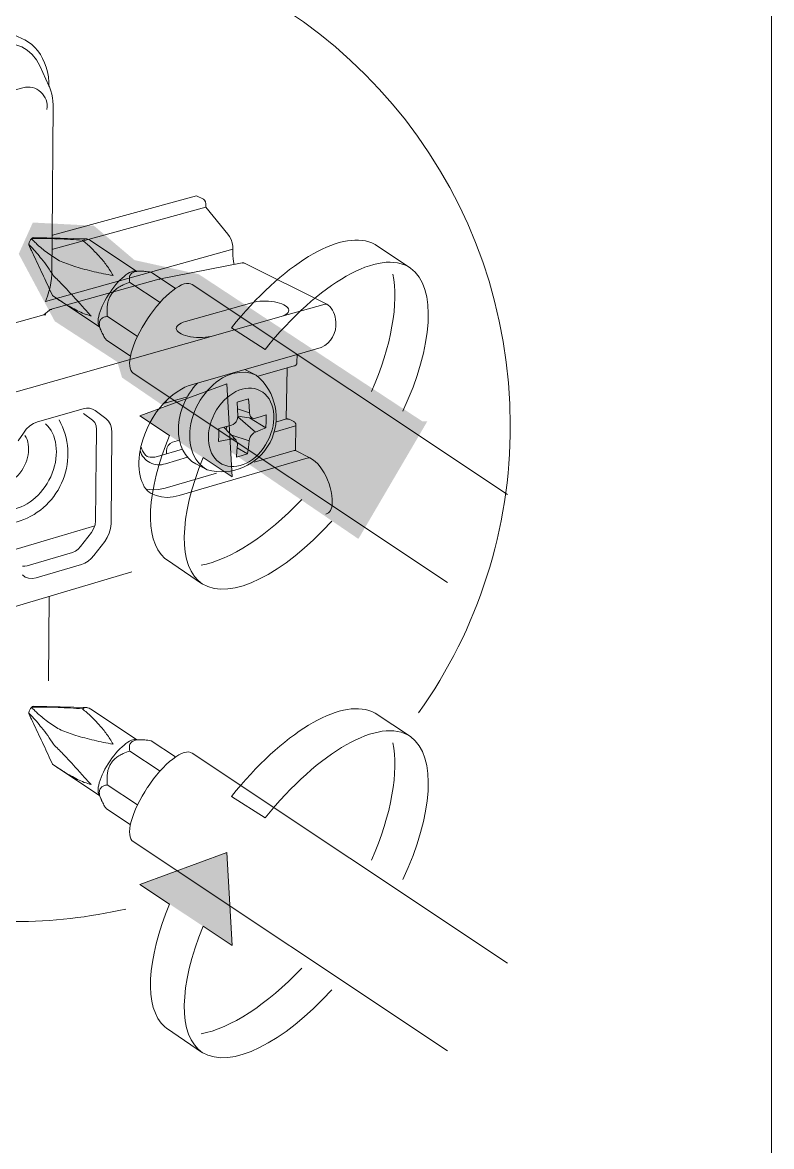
# Model space of a CAD drawing. Header units: metres. Extents: x -8.4 to 7.9, y -3.9 to 2.
# Drawn here: x 7.7802 to 7.9167, y -2.1128 to -1.908 of the extents above; entities that cross this region are included whole.
import ezdxf

# ---------------------------------------------------------------- set-up
doc = ezdxf.new("R2010")
doc.units = ezdxf.units.M
doc.header["$MEASUREMENT"] = 0
for name, color, linetype, lineweight in [('PDF22_Geometry_Num_Penna__1', 255, 'Continuous', 18), ('PDF22_Geometry_Num_Penna__7', 7, 'Continuous', 18), ('PDF22_Solid Fills_Num_Penna__7', 7, 'Continuous', 18)]:
    doc.layers.add(name, color=color, linetype=linetype, lineweight=lineweight)

msp = doc.modelspace()

# ---------------------------------------------------------------- hatches: boundary and pattern name
at = {"layer": 'PDF22_Geometry_Num_Penna__1', "linetype": 'Continuous', "lineweight": 18}
msp.add_hatch(color=255, dxfattribs=at).paths.add_polyline_path([(7.853115634356548, -1.980710456654862), (7.812307108677847, -1.953883043269848), (7.800607532817257, -1.951315570155839), (7.793188071649046, -1.94503985571127), (7.782055901389637, -1.94446798234945), (7.779488428275628, -1.950174801939289), (7.786053057908201, -1.9624462511617), (7.797469675594972, -1.969865712329911), (7.798324507130611, -1.97271912212483), (7.841417547749505, -2.002112519370307), (7.853973444399279, -1.980710456654862)])
at = {"layer": 'PDF22_Geometry_Num_Penna__7', "linetype": 'Continuous', "lineweight": 18}
for points in [[(7.817455309160102, -1.973871506519042), (7.801559016908056, -1.979666192097745), (7.813094774844454, -1.987300105795679), (7.81840247463365, -1.990817722623631)], [(7.806142939323904, -2.005652177199412), (7.80643930077964, -2.005875565231373), (7.813024779961862, -2.01036864318089)], [(7.817455309160102, -2.059256220423507), (7.801559016908056, -2.06505090600221), (7.806981389153417, -2.068637028584505), (7.81840247463365, -2.076202436528096)], [(7.806142939323904, -2.091036891103878), (7.80643930077964, -2.091261768389385), (7.813024779961862, -2.095751867831809)]]:
    msp.add_hatch(color=7, dxfattribs=at).paths.add_polyline_path(points)
at = {"layer": 'PDF22_Solid Fills_Num_Penna__7', "linetype": 'Continuous', "lineweight": 18}
for points in [[(7.843874965026434, -1.948188435559089), (7.844491515994648, -1.94846990447936), (7.850922112808042, -1.952748529918193)], [(7.843874965026434, -2.033573447314263), (7.844491515994648, -2.033854916234534), (7.850922112808042, -2.038133541673368)]]:
    msp.add_hatch(color=7, dxfattribs=at).paths.add_polyline_path(points)

# ---------------------------------------------------------------- linework, layer by layer
at = {"layer": 'PDF22_Geometry_Num_Penna__1', "color": 255, "linetype": 'Continuous', "lineweight": 18, "flags": 128}
for points in [[(7.843874965026434, -1.948188435559089), (7.844491515994648, -1.94846990447936), (7.850922112808042, -1.952748529918193)], [(7.824417867442599, -1.967575538226243), (7.818295546113313, -1.963633484088898)], [(7.813094774878542, -1.987300105747013), (7.818402474517943, -1.990817722623631), (7.817455309262427, -1.973871506519042), (7.801559016908056, -1.97966619206812), (7.806981389070532, -1.983252314607872)], [(7.806142939323904, -2.005652177199412), (7.80643930077964, -2.005875565231373), (7.813024779961862, -2.01036864318089)], [(7.843874965026434, -2.033573447314263), (7.844491515994648, -2.033854916234534), (7.850922112808042, -2.038133541673368)], [(7.824417867442599, -2.05295906072787), (7.818295546113313, -2.049018495844072)], [(7.813094774878542, -2.072689287412117), (7.818402474517943, -2.076202436528096), (7.817455309262427, -2.059256220423507), (7.801559016908056, -2.065050905972585), (7.806981389070532, -2.068637028512338)], [(7.806142939323904, -2.091036891103878), (7.80643930077964, -2.091261768389385), (7.813024779961862, -2.095751867831809)]]:
    msp.add_lwpolyline(points, dxfattribs=at)
at = {"layer": 'PDF22_Geometry_Num_Penna__1', "color": 255, "linetype": 'Continuous', "lineweight": 18}
for points in [[(7.818295546113313, -1.963633484088898), (7.827502111537213, -1.952163253274455), (7.837970074714922, -1.945704360643678), (7.843874965026433, -1.948188435559089)], [(7.818295546113313, -1.963633484088898), (7.827502111537213, -1.952163253274455), (7.837970074714922, -1.945704360643678), (7.843874965026433, -1.948188435559089)], [(7.850922112808042, -1.952748529918193), (7.845285288134884, -1.948997100234789), (7.834139714593561, -1.955512584500329), (7.824417867442603, -1.967575538226242)], [(7.850922112808042, -1.952748529918193), (7.845285288134884, -1.948997100234789), (7.834139714593561, -1.955512584500329), (7.824417867442603, -1.967575538226242)], [(7.806981389070532, -1.983252314607872), (7.802862113761164, -1.993315200820959), (7.802196417425923, -2.0022149800143), (7.806142939323906, -2.005652177199412)], [(7.806981389070532, -1.983252314607872), (7.802862113761164, -1.993315200820959), (7.802196417425923, -2.0022149800143), (7.806142939323906, -2.005652177199412)], [(7.813024779961862, -2.01036864318089), (7.808376819643517, -2.007272485057905), (7.808711901691459, -1.998065919634004), (7.813094774878539, -1.987300105747013)], [(7.813024779961862, -2.01036864318089), (7.808376819643517, -2.007272485057905), (7.808711901691459, -1.998065919634004), (7.813094774878539, -1.987300105747013)], [(7.818295546113313, -2.049018495844072), (7.827502111537213, -2.037549754283175), (7.837970074714922, -2.031089372398853), (7.843874965026433, -2.033573447314263)], [(7.818295546113313, -2.049018495844072), (7.827502111537213, -2.037549754283175), (7.837970074714922, -2.031089372398853), (7.843874965026433, -2.033573447314263)], [(7.850922112808042, -2.038133541673368), (7.845285288134884, -2.034382111989963), (7.834139714593561, -2.040900574762596), (7.824417867442603, -2.05295906072787)], [(7.850922112808042, -2.038133541673368), (7.845285288134884, -2.034382111989963), (7.834139714593561, -2.040900574762596), (7.824417867442603, -2.05295906072787)], [(7.806981389070532, -2.068637028512338), (7.802862113761164, -2.078698425471878), (7.802196417425923, -2.087599693918765), (7.806142939323906, -2.091036891103877)], [(7.806981389070532, -2.068637028512338), (7.802862113761164, -2.078698425471878), (7.802196417425923, -2.087599693918765), (7.806142939323906, -2.091036891103877)], [(7.813024779961862, -2.095751867831809), (7.808376819643517, -2.092657198962371), (7.808711901691459, -2.083452122792016), (7.813094774878539, -2.072689287412117)], [(7.813024779961862, -2.095751867831809), (7.808376819643517, -2.092657198962371), (7.808711901691459, -2.083452122792016), (7.813094774878539, -2.072689287412117)]]:
    msp.add_open_spline(points, degree=3, dxfattribs=at)
at = {"layer": 'PDF22_Geometry_Num_Penna__7', "color": 7, "linetype": 'Continuous', "lineweight": 18, "flags": 128}
msp.add_lwpolyline([(7.916749800215709, -2.896438314433134), (7.139999828015108, -2.896438314433134), (7.139999828015108, -1.803068570505316), (7.916749800215709, -1.803068570505316)], close=True, dxfattribs=at)
for points in [[(7.852403026534591, -2.033797282122288, 0.1564719646939167), (7.869119897593037, -1.981400874598977, 0.7804121421289808), (7.69892880666012, -1.938770565124916)], [(7.748486786125384, -1.933479078281206), (7.748532952985323, -1.932765725832476), (7.748658050283221, -1.932033013087643), (7.748847185483617, -1.931343488695655), (7.749133122164525, -1.930656942810761), (7.749447354662819, -1.93004337034964), (7.749819668049422, -1.929456604452355), (7.750238148295961, -1.928916005415009), (7.75069981689535, -1.928440933533704), (7.751221055636591, -1.92799862523042), (7.751761654673937, -1.927641204379282), (7.752372248627966, -1.927323993373897), (7.752994756610364, -1.927109540863214), (7.780258521284478, -1.919889639670223, -0.5387967663631328), (7.78464139447157, -1.92384584171626)], [(7.791105499489748, -1.94767374953345, 0.005974927443921767), (7.788923743044259, -1.947530781192994, 0.002974427239728057), (7.786677948696274, -1.947429511951838, 0.002607075340326007), (7.784770214903323, -1.947371431063528, 0.01037680321606789), (7.78282673902526, -1.94736249554225)], [(7.795520689478786, -1.952275245141145, 0.009689516994421183), (7.794874353439641, -1.95142785987324, 0.0193120744834903), (7.794177382779922, -1.950620684451088, 0.02203015729771173), (7.792695575501244, -1.949098667326657, 0.01446189812145488), (7.791105052713683, -1.94767345168274, -0.2525620443306136), (7.792355876767313, -1.947569948561265), (7.792661173744325, -1.947773976297123), (7.800965251519105, -1.953302085461393)], [(7.781791558885149, -1.949549911151216, 0.005722163386446833), (7.782312797626392, -1.950648980268466, -0.001976798741994312), (7.78317656468331, -1.952470337355724, -0.004469707699137131), (7.784019482190577, -1.954252973850777, -0.0003860147915932915), (7.784843039401742, -1.956023696317455, 0.001346717690846829), (7.785634279810949, -1.957784440785376, -0.00345588261337979), (7.786687182068261, -1.958473965177363, 0.007579270325122751), (7.787719234775923, -1.959129236737783)], [(7.78236119836665, -1.947972940570923, 0.0009413201753528206), (7.782931582474926, -1.948522475129549, 0.005178998267656378), (7.783944274886482, -1.949389220693559, 0.00459420245647246), (7.784997177143796, -1.950185971340888, 0.01067680160573523), (7.786075396711396, -1.950920173339266, 0.01052002224259325), (7.787213186420851, -1.951579912660326)], [(7.790947489688475, -1.959589862859687, 0.001359641780502806), (7.790089679645742, -1.958636740589985, 0.003006742416364563), (7.788832749652573, -1.957242799270546, 0.004999345622416693), (7.787541566827834, -1.9558935355575, 0.006436496619412238), (7.785817011221094, -1.954151108908201, 0.008649711533718995), (7.78476947027655, -1.952572053372944, 0.01186165140861259), (7.783655508623835, -1.951108117136824, 0.01353139993618864), (7.782702386354134, -1.949962881159635)], [(7.830224764870759, -1.969959684228689), (7.830259017702326, -1.968515108288672), (7.834641890889409, -1.967261156802596, 0.3218823473472077), (7.837283528830029, -1.962551541387431), (7.837259700773285, -1.962110722337695), (7.837192684363697, -1.961647564484761), (7.837067587065799, -1.961217170209849), (7.836911215443425, -1.960801668470401), (7.836719101735938, -1.960415951801881), (7.836483799675606, -1.960067466472021), (7.836209777023067, -1.959759190987914), (7.835907458553145, -1.959500060870839), (7.835645349928977, -1.959355603276838), (7.820669118415579, -1.951888337069787), (7.8206601828943, -1.951876423041416), (7.82064826886593, -1.951876423041416), (7.820637844091103, -1.951876423041416), (7.820637844091103, -1.951865998266591), (7.820625930062733, -1.951865998266591), (7.820614016034361, -1.951865998266591), (7.820602102005991, -1.95185408423822), (7.820590187977619, -1.95185408423822), (7.820578273949248, -1.95185408423822), (7.820570827681515, -1.951845148716941), (7.820555935146053, -1.951845148716941), (7.820535085596403, -1.95183323468857), (7.820523171568031, -1.95183323468857), (7.820512746793205, -1.95183323468857), (7.820500832764835, -1.95183323468857), (7.820488918736465, -1.95183323468857), (7.820488918736465, -1.951821320660199), (7.820477004708091, -1.951821320660199), (7.820456155158444, -1.951821320660199), (7.820445730383617, -1.951821320660199), (7.820433816355247, -1.951821320660199), (7.820421902326875, -1.951821320660199), (7.820409988298503, -1.951821320660199), (7.820409988298503, -1.951806428124735), (7.820398074270131, -1.951806428124735), (7.820387649495307, -1.951806428124735), (7.820363821438565, -1.951806428124735), (7.820342971888915, -1.951806428124735), (7.820331057860543, -1.951806428124735), (7.820320633085719, -1.951806428124735), (7.820308719057347, -1.951806428124735), (7.820296805028975, -1.951821320660199), (7.820272976972235, -1.951821320660199), (7.820253616676131, -1.951821320660199), (7.820241702647759, -1.951821320660199), (7.820229788619387, -1.951821320660199)], [(7.78853936670393, -1.952071515255997, 0.003985383076920604), (7.789884162656336, -1.952516802066373, 0.009908491504143368), (7.791553615881864, -1.952999320215407, 0.01054484208995358), (7.793248386417676, -1.953419289715496, 0.009813287922414246), (7.794959538742488, -1.953797560116282, 0.0003186822418093327), (7.796680817991439, -1.954121919538691, 0.01439545756798538), (7.796125326418628, -1.953171775776083)], [(7.801706750859862, -1.953319211877141, 0.03853894151951783), (7.801020204974969, -1.953359421722943, 0.03738543103282801), (7.800567471896858, -1.953453244696354)], [(7.798557277459921, -1.955826370222573, 0.0313343886478309), (7.797769462333844, -1.956240382708426, 0.041215906708532), (7.797059088392227, -1.956760132196156)], [(7.788967229247814, -1.959866417243254, 0.01661394335628135), (7.790206288198427, -1.960533602832045, 0.0198631650687159), (7.79144832565613, -1.961080158883579)], [(7.795593662902557, -1.960736439165068, 0.01107145109419778), (7.795636851255407, -1.961546593094314), (7.801133686095203, -1.965204199804295)], [(7.794179616660235, -1.962917599909139, 0.02915131527922244), (7.794225783520191, -1.963340547916318, 0.02981615220707415), (7.794359816339361, -1.963811152036984, 0.02839795366375673), (7.794700855401486, -1.964601945670128, 0.01564406983411482), (7.795147631465411, -1.965424013627745)], [(7.818513721757861, -1.97199325994631), (7.81965448997441, -1.971766893407256), (7.820771430134216, -1.971743065350514), (7.821821353884435, -1.971926243536722), (7.822804261225063, -1.972298556923324, -0.8102978275029104), (7.813860251201397, -1.989521625262191), (7.811791678025434, -1.988438937933952)], [(7.826521438076903, -1.980777324139095), (7.828295436901411, -1.980259063905032, -0.2029695906262044), (7.828801783107164, -1.980317144793255), (7.828667750287988, -1.980270977933316), (7.828496337204796, -1.98029450813935), (7.82839506796364, -1.980260255307782), (7.828272502396771, -1.98027142470938), (7.828428874019145, -1.970978482579787)], [(7.772137472770553, -1.996175907958256, 0.3509979152313222), (7.779729091648728, -1.998840331478137, 0.4649656711895847), (7.786867083896662, -1.980419754362606)], [(7.8102791921237, -1.987240386679802), (7.8062358687452, -1.988415407727918, -0.4290802551174208), (7.801617097796366, -1.986030368173344)], [(7.699158240907676, -2.024510445932236, 0.2752441382244358), (7.778681401778829, -2.071840412890664, 0.05647355657008673), (7.799002266419582, -2.069548451682741)], [(7.782361198366654, -2.033357803400745, -7.424547973436864e-05), (7.782931582474926, -2.033907337959368, 0.005178998267414786), (7.783944274886486, -2.034774083523378, 0.006617404562783269), (7.784997177143796, -2.035572323424253, 0.00926129891378814), (7.786075396711396, -2.036306525422632, 0.009778061779059833), (7.787213186420851, -2.036967753997239)], [(7.791105499489748, -2.03305831451256, 0.004948607548199362), (7.788923743044259, -2.032918324679198, 0.003967215853185413), (7.786677948696272, -2.032817055438043, 0.003790367608418485), (7.784770214903323, -2.032755996042638, 0.01151582559943424), (7.782826739025258, -2.032750039028453)], [(7.795520689478784, -2.037663235403414, 0.0102911417424062), (7.794874353439645, -2.036812871628412, 0.01657427485687347), (7.794177382779925, -2.03600569620626, 0.02203015729831809), (7.792695575501248, -2.034483679081829, 0.01290390431380432), (7.791105052713683, -2.033058463437915, -0.2507885496356362), (7.792355876767313, -2.032953768913603), (7.792661173744325, -2.033159285903007), (7.800965251519105, -2.038685905813732)], [(7.781791558885153, -2.03493492290639, 0.005708113737127007), (7.782312797626395, -2.036036970530733, -0.001503497021709142), (7.78317656468331, -2.037855349110899, -0.003501112085674354), (7.784019482190575, -2.039637985605945, 0.0003376050215210378), (7.784843039401744, -2.041408708072631, 0.001583899175102725), (7.785634279810949, -2.043169303615196, -0.004189523172480561), (7.786687182068262, -2.043861806514276, 0.006063295029868314), (7.787719234775923, -2.044514099567603)], [(7.790947489688475, -2.044974725689507, 0.001942969081684438), (7.790089679645742, -2.044024581926899, 0.003406898579920888), (7.788832749652573, -2.042632129861006, 0.006633387002886119), (7.787541566827834, -2.04127839838732, 0.005795496429955203), (7.785817011221094, -2.039535971738021, 0.007345824967836486), (7.78476947027655, -2.037956916202764, 0.0114937986065614), (7.783655508623837, -2.036492979966644, 0.01353139993913793), (7.782702386354134, -2.035347743989455)], [(7.788539366703929, -2.037456229160461, 0.003986726804685953), (7.789884162656338, -2.03790449447793, 0.008052193746746254), (7.791553615881864, -2.038385523373417, 0.01302948358933548), (7.793248386417676, -2.038804003619961, 0.01168021003245876), (7.794959538742501, -2.039180784767203, 0.001579400182764873), (7.796680817991438, -2.039508420547413, 0.01546485069012209), (7.796125326418628, -2.038561255291897)], [(7.80170675085986, -2.038703776856288, 0.03853894149374935), (7.801020204974964, -2.038743986702016, 0.04236867951041194), (7.800567471896858, -2.038840788182558)], [(7.798557277459918, -2.041211084127026, 0.03133438865000403), (7.797769462333869, -2.041625096612933, 0.04121590671988219), (7.797059088392227, -2.042144846100621)], [(7.788967229247814, -2.045254258580169, 0.01525631061882425), (7.790206288198424, -2.04591846566187, 0.02137065979382254), (7.79144832565613, -2.0464650217134)], [(7.795593662902562, -2.046121153069533, 0.01097809456404367), (7.795636851255407, -2.046932796252326), (7.801133686095203, -2.050591892215853)], [(7.794179616660251, -2.048305292320697, 0.02960170650778762), (7.79422578352018, -2.048725261820785, 0.03114007719713986), (7.794359816339358, -2.049194376687904, 0.02888319950881776), (7.794700855401488, -2.049986659574594, 0.01506254994240324), (7.795147631465411, -2.050810216785757)]]:
    msp.add_lwpolyline(points, format="xyb", dxfattribs=at)
for points in [[(7.780293518742817, -1.911036176262175), (7.779039567256741, -1.910427071561694)], [(7.783306874368621, -1.915884292257155), (7.782699258921688, -1.914788201646998), (7.781942718120111, -1.913839547137936), (7.781049165992266, -1.913057689026071), (7.780032005820067, -1.912460498353961), (7.778937404463456, -1.912065846164162), (7.77776238341534, -1.911870753949583), (7.776532259986007, -1.9118841572315), (7.775278308499931, -1.912109034517008)], [(7.780293667668173, -1.911036027336821), (7.780587050616814, -1.911183463437915), (7.781242322177236, -1.911576626374167), (7.781861851652539, -1.912053187509018), (7.782436703521454, -1.912595275799911), (7.782957942262699, -1.913193955725567), (7.783431524890458, -1.913859652060812), (7.783851494390544, -1.914583429284367), (7.784199979720403, -1.915348905607221), (7.784493362669047, -1.916163527297107), (7.784721218461645, -1.91703325136821), (7.78488950411239, -1.91793722827088), (7.784978859325174, -1.918872479498025), (7.785002687381918, -1.91957540717193), (7.783306427592559, -1.915883547630382)], [(7.785081171043815, -1.919747862732605), (7.785002240605855, -1.919575109321221)], [(7.785081319969168, -1.919747564881896), (7.785230245323809, -1.920093071704662), (7.785362788889439, -1.920453471062893), (7.785542988568555, -1.921075979045292), (7.785668085866454, -1.921722315084434), (7.785735102276042, -1.9223790758984), (7.785758930332784, -1.923043282980099), (7.785578730653669, -1.946807301820149)], [(7.785579028504377, -1.946806259342666), (7.785601367307575, -1.946806259342666), (7.785622216857223, -1.946795834567842), (7.811928391500994, -1.939578911881943)], [(7.811928391500994, -1.939578465105879), (7.81318234298707, -1.940197994581185)], [(7.813182045136361, -1.940197994581185), (7.813386072872219, -1.940381172767394), (7.813542444494593, -1.940696894519232), (7.813588611354532, -1.941033465820721)], [(7.813589653832014, -1.941032572268593), (7.813577739803642, -1.941669972786456), (7.817609149153772, -1.946559192179317)], [(7.785555945074409, -1.949346032340712), (7.785746569528349, -1.94932220428397), (7.785962511292579, -1.949279015931124), (7.813577739803642, -1.94167041956252)], [(7.782207358475309, -1.947200166905692), (7.791939630401091, -1.947447382994395)], [(7.785578581728314, -1.946806557193376), (7.785523479347098, -1.953922210638118)], [(7.786867083896667, -1.947429214101129), (7.786436689621755, -1.947496230510718), (7.786021187882306, -1.947460488425604), (7.785633981960239, -1.947324966352881)], [(7.818548719216202, -1.949346032340713), (7.818514466384634, -1.948750330922149), (7.818389369086735, -1.948150161742946), (7.818197255379249, -1.947560417338568), (7.817926211233803, -1.947024286061861), (7.817609000228418, -1.946559638955381)], [(7.781672120750728, -1.94930969455418), (7.781326613927962, -1.948523368681676)], [(7.784368563221856, -1.958854469458471), (7.818548421365493, -1.949345585564648)], [(7.818795935304906, -1.952103385281889), (7.818647009950264, -1.951582146540646), (7.81855765473748, -1.951040058249753), (7.818524891159458, -1.950521798015602), (7.818548719216202, -1.949345287713939)], [(7.843874965026434, -1.948188435559089), (7.844491515994648, -1.94846990447936), (7.850922112808042, -1.952748529918193)], [(7.820229341843324, -1.951821469585554), (7.805049380444776, -1.954794019664186), (7.805037466416404, -1.954802955185465)], [(7.820363672513209, -1.951866445042655), (7.820296656103621, -1.951833681464634), (7.820229639694033, -1.951821767436263)], [(7.793995842772618, -1.9629564694267), (7.793958611433959, -1.96266606498515), (7.793955632926866, -1.962339918458486), (7.793989885758433, -1.961972072832523), (7.7940658376893, -1.961568485121446), (7.794176042451734, -1.961147026367813), (7.794319010792187, -1.960689825529065), (7.794490274950026, -1.960210285887122), (7.794706216714254, -1.959718832216806), (7.794941518774587, -1.959221421532306), (7.795206605905849, -1.958710607565887), (7.79548807482612, -1.958196815092376), (7.795802307324412, -1.957680044111772), (7.796131432358169, -1.957185611934364), (7.796476939180937, -1.956697136771142), (7.79683584928562, -1.956231000411116), (7.797199227150943, -1.955773799572369), (7.797571540537548, -1.955352340818735), (7.797946832431241, -1.954963645643122), (7.798325102832028, -1.954601757031345), (7.798691459204446, -1.954281567518867), (7.79904590154849, -1.954006055612781), (7.799391408371259, -1.953767775045355), (7.799714576390829, -1.953569704323683), (7.800031787396214, -1.953428225236774), (7.800322191837764, -1.953334402263351), (7.800587278969025, -1.953295681671144), (7.800706419252736, -1.953282278389226)], [(7.800706717103448, -1.953281384837098), (7.801872802630286, -1.953312659161573)], [(7.803632802471433, -1.953510580957891), (7.808069288786185, -1.956462281486874)], [(7.785523330421742, -1.953922061712764), (7.785477163561803, -1.954666688485968), (7.785363980292277, -1.95544556809074), (7.785206119416357, -1.956214022920687), (7.785002091680499, -1.957004816553831), (7.7847325367886, -1.957874540624934), (7.784369158923275, -1.95885446945847)], [(7.805037615341759, -1.954803104110819), (7.785249903470622, -1.960314831486079), (7.785170973032662, -1.960347595064101), (7.785103956623074, -1.960405675952411)], [(7.799743914685695, -1.955375871024768), (7.805249685046769, -1.959037945495388)], [(7.805206496693923, -1.954826038615434), (7.805130544763055, -1.95479476429096), (7.80505012507155, -1.95479476429096)], [(7.811099472977063, -1.955765459752509), (7.868581681361362, -1.994031829627491)], [(7.794191232837908, -1.963477112466525), (7.785887155063128, -1.9579504925558)], [(7.821992618042272, -1.959084261280682), (7.809871583428049, -1.962505076676783)], [(7.835343478235122, -1.959332221996159), (7.827121309405396, -1.96165843603565)], [(7.835645945630396, -1.959355603276837), (7.835499998782848, -1.959307947163353), (7.835343627160475, -1.959331775220095)], [(7.747977759263223, -1.971393984319235), (7.784074286721085, -1.961310248556499)], [(7.785103807697719, -1.960405527027056), (7.784074733497151, -1.961309503929726), (7.784156642442203, -1.961282697365891)], [(7.784426644110167, -1.961297887752064), (7.784289632783897, -1.961274059695322), (7.784155599964721, -1.9612829952166)], [(7.785511714244081, -1.960327192290515), (7.785386616946181, -1.960303364233773), (7.785249605619913, -1.960315278262144)], [(7.827120564778622, -1.96165843603565), (7.814989105389574, -1.965103079488494)], [(7.794560567717416, -1.964296648693113), (7.794078049568379, -1.963243746435802)], [(7.824417867442599, -1.967575538226243), (7.818295546113313, -1.963633484088898)], [(7.8149883607628, -1.965102334861721), (7.709214127629093, -1.995094412032854)], [(7.795418675610857, -1.965852918649111), (7.799852183418518, -1.968804619178094)], [(7.810991799945659, -1.974024155007549), (7.830259762329098, -1.968515406139381)], [(7.829726758484839, -1.970602892835383), (7.829741651020302, -1.970602892835383), (7.829750586541581, -1.970590978807012), (7.829761011316406, -1.970590978807012), (7.829772925344778, -1.970590978807012), (7.829784839373148, -1.970579064778641), (7.829796753401518, -1.970579064778641), (7.829808667429893, -1.970579064778641), (7.829819092204716, -1.970571618510908), (7.82984292026146, -1.970571618510908), (7.82984292026146, -1.970559704482537), (7.82986376981111, -1.970559704482537), (7.82986376981111, -1.970547790454166), (7.829875683839481, -1.970547790454166), (7.829886108614304, -1.970535876425795), (7.829898022642676, -1.970535876425795), (7.829909936671048, -1.97052545165097), (7.829918872192326, -1.970512048369052), (7.82993376472779, -1.970512048369052), (7.82993376472779, -1.970501623594227), (7.829953125023894, -1.970501623594227), (7.829965039052264, -1.970492688072949), (7.829965039052264, -1.970482263298124), (7.829976953080636, -1.970482263298124), (7.829988867109008, -1.970468860016206), (7.83000078113738, -1.970456945987835), (7.830011205912203, -1.97044652121301), (7.830023119940575, -1.970434607184639), (7.830035033968946, -1.970422693156267), (7.830043969490224, -1.970410779127896), (7.830055883518596, -1.970400354353071), (7.830067797546968, -1.970389929578246), (7.830067797546968, -1.970379504803422), (7.830078222321791, -1.970379504803422), (7.830078222321791, -1.97036759077505), (7.830090136350162, -1.97036759077505), (7.830090136350162, -1.970352698239586), (7.830102050378534, -1.970343762718308), (7.830110985899812, -1.970331848689937), (7.830110985899812, -1.970321423915112), (7.830125878435276, -1.97030950988674), (7.830133324703008, -1.970297595858369), (7.83014523873138, -1.970278235562266), (7.83014523873138, -1.970264832280348), (7.83015715275975, -1.970251428998431), (7.830169066788122, -1.970233557955873), (7.830169066788122, -1.970218665420409), (7.830180980816494, -1.970209729899131), (7.830180980816494, -1.970196326617213), (7.830191405591319, -1.970175477067563), (7.830191405591319, -1.970163563039192), (7.830191405591319, -1.970148670503728), (7.830203319619689, -1.97013973498245), (7.830203319619689, -1.970129310207625), (7.830203319619689, -1.970108460657975), (7.830215233648061, -1.970108460657975), (7.830215233648061, -1.970096546629604), (7.830215233648061, -1.970084632601232), (7.830215233648061, -1.970071229319315), (7.830215233648061, -1.97006080454449), (7.83022416916934, -1.970050379769665), (7.83022416916934, -1.970038465741294), (7.83022416916934, -1.970028040966469), (7.83022416916934, -1.970017616191644), (7.83022416916934, -1.970004212909726), (7.83022416916934, -1.969983363360077), (7.83022416916934, -1.969968470824613)], [(7.857670665253596, -2.010027306268053), (7.800368656548414, -1.971883055183876)], [(7.820727199303888, -1.971236719144735), (7.822804708001128, -1.972298556923324)], [(7.823156022912726, -1.972487543198363), (7.829726609559484, -1.97060214820861)], [(7.813094774878542, -1.987300105747013), (7.818402474517943, -1.990817722623631), (7.817455309262427, -1.973871506519042), (7.801559016908056, -1.97966619206812), (7.806981389070532, -1.983252314607872)], [(7.80588708556463, -1.977461352192661), (7.806055371215376, -1.977266259978081), (7.806823826045323, -1.976512697683598), (7.807592280875268, -1.975855936869632), (7.80837116048004, -1.975290020521997), (7.809139615309989, -1.974814948640692), (7.80978148358849, -1.974488802114029), (7.810403991570889, -1.974217757968582), (7.810992246721722, -1.974024155007549)], [(7.810256257619087, -1.976196231304986), (7.806145917830997, -1.97736827384601), (7.806271015128895, -1.977289343408051), (7.806349945566855, -1.977144885814049), (7.806381219891329, -1.976940858078191)], [(7.782890925853109, -1.980768537543171), (7.791215853177536, -1.978394667390195)], [(7.791215555326827, -1.978394369539486), (7.791823170773761, -1.978284164777052), (7.792411425924592, -1.978307992833794), (7.792963938990311, -1.978455428934889), (7.79344943564644, -1.978735408601614), (7.795380997496133, -1.980172538273898)], [(7.801774214045513, -1.985297655428511), (7.80180846687708, -1.985114477242302), (7.802103339079269, -1.984067531999177), (7.8024637384375, -1.983005694220587), (7.802903068233692, -1.981978109273565), (7.803412392946563, -1.980940099551718), (7.803999158843848, -1.979931874900799), (7.804633580854618, -1.978983220391736), (7.805323105246607, -1.978092646770983), (7.805887532340695, -1.977461203267306)], [(7.80587546938697, -1.977461352192661), (7.806146513532416, -1.977369018472783)], [(7.819336981118316, -1.977199839269911), (7.819395062006625, -1.978485065080463), (7.819427825584646, -1.979774758651653)], [(7.821370110059873, -1.976612179820499), (7.820363374662501, -1.976905562769141), (7.819337278969026, -1.97720043497133)], [(7.819395062006625, -1.9784301116246), (7.821585753973394, -1.979153888848155)], [(7.8213693654331, -1.976612328745853), (7.821494462730999, -1.977888619035125), (7.821585307197329, -1.979154484549573), (7.821640409578547, -1.979502969879433), (7.821765506876443, -1.979797842081622), (7.821933792527189, -1.979989955789109), (7.822125906234676, -1.980115053087007), (7.822388014858844, -1.980182069496596), (7.822681397807487, -1.980137391890203)], [(7.791294187914079, -1.979244435463776), (7.792932366815129, -1.980452220089914)], [(7.792931771113708, -1.980452220089914), (7.793338337331879, -1.980893039139651), (7.793585553420583, -1.981481294290483), (7.793664483858543, -1.982167840175378)], [(7.795380848570779, -1.980172240423189), (7.79585740970563, -1.980635398276122), (7.796207384289036, -1.981243013723057), (7.796421836799719, -1.981954876918241), (7.796488853209307, -1.982744181297838)], [(7.819427676659292, -1.979773269398106), (7.819394913081271, -1.980161964573719), (7.819281729811745, -1.980510449903579), (7.819113444160998, -1.980800854345129), (7.81889750239677, -1.981051048940925), (7.818616033476499, -1.981262522944515), (7.818286908442743, -1.981414426806249), (7.817146140226193, -1.981704831247799), (7.815971119178077, -1.981987789421617)], [(7.822309531196947, -1.980172240423189), (7.819426336331101, -1.979750781669556)], [(7.819427080957873, -1.979843562165497), (7.822646847125211, -1.982632934057921)], [(7.821585307197329, -1.98007052440597), (7.824554878768869, -1.981853160901021)], [(7.824601641330227, -1.979494778984928), (7.823661922342443, -1.979820925511592), (7.822681993508906, -1.980138136516977)], [(7.824555176619579, -1.98185375660244), (7.824601343479517, -1.980678735554323), (7.824601343479517, -1.979494778984928)], [(7.829659891000605, -1.980745454113202), (7.828802080957874, -1.980316549091836)], [(7.780337153871728, -1.982813431587746), (7.780868817387796, -1.982111993167387), (7.781488346863102, -1.981513313241731), (7.782177871255089, -1.981062069417169), (7.782891223703818, -1.980768686468526)], [(7.793653165531588, -1.983229380103258), (7.793665079559962, -1.982167542324668)], [(7.815971565954141, -1.981987342645553), (7.815959651925769, -1.983177256229134), (7.815937313122574, -1.984349298770158)], [(7.819112997384935, -1.984122336529685), (7.816876138558229, -1.981775272940544)], [(7.817452032904625, -1.981626794361967), (7.81735076366347, -1.981908263282238), (7.817271833225511, -1.982191221456056)], [(7.824554729843515, -1.981854203378503), (7.823617989362822, -1.982248855568302), (7.822646996050564, -1.982633082983276), (7.822353613101922, -1.982779029830824), (7.822082568956476, -1.983005396369878), (7.821878541220618, -1.983264526486953), (7.821710255569871, -1.983548973914317), (7.821573244243603, -1.983885545215806), (7.82149580305919, -1.984259347855954)], [(7.830035778595717, -1.981365728215281), (7.829953869650667, -1.98149082551318), (7.82976175594318, -1.981583159233057), (7.826078831922909, -1.982656911040018)], [(7.829942700249069, -1.985998051371387), (7.830035033968946, -1.981364983588508), (7.830035033968946, -1.981353069560137), (7.830035033968946, -1.981333709264034), (7.830035033968946, -1.981321795235662), (7.830023119940575, -1.981312859714384), (7.830023119940575, -1.98129796717892), (7.830023119940575, -1.98127711762927), (7.830023119940575, -1.981263714347352), (7.830023119940575, -1.981242864797703), (7.830023119940575, -1.981230950769331), (7.830011205912203, -1.981230950769331), (7.830011205912203, -1.98121903674096), (7.830011205912203, -1.981199676444857), (7.830011205912203, -1.981187762416486), (7.83000078113738, -1.981174359134568), (7.83000078113738, -1.981163934359743), (7.83000078113738, -1.981152020331372), (7.83000078113738, -1.981141595556547), (7.829988867109008, -1.981141595556547), (7.829988867109008, -1.981129681528176), (7.829988867109008, -1.981117767499804), (7.829976953080636, -1.981108831978526), (7.829976953080636, -1.981098407203701), (7.829976953080636, -1.98108649317533), (7.829965039052264, -1.98108649317533), (7.829965039052264, -1.981071600639866), (7.829965039052264, -1.981061175865041), (7.829953125023894, -1.981052240343762), (7.829953125023894, -1.981038837061845), (7.829942700249069, -1.981031390794113), (7.829942700249069, -1.981016498258649), (7.82993376472779, -1.98100756273737), (7.829918872192326, -1.980995648708999), (7.829918872192326, -1.980983734680628), (7.829909936671048, -1.980968842145163), (7.829898022642676, -1.980961395877431), (7.829898022642676, -1.98094948184906), (7.829886108614304, -1.980940546327782), (7.829875683839481, -1.980927143045864), (7.82986376981111, -1.980916718271039), (7.82986376981111, -1.980906293496214), (7.829851855782738, -1.980906293496214), (7.829851855782738, -1.980894379467843), (7.82984292026146, -1.980882465439472), (7.829828027725994, -1.980882465439472), (7.829828027725994, -1.9808705514111), (7.829819092204716, -1.980858637382729), (7.829808667429893, -1.980858637382729), (7.829808667429893, -1.980846723354358), (7.829796753401518, -1.980846723354358), (7.829784839373148, -1.980836298579533), (7.829772925344778, -1.980824384551162), (7.829761011316406, -1.980815449029883), (7.829750586541581, -1.980815449029883), (7.829750586541581, -1.980802045747966), (7.829741651020302, -1.980791620973141), (7.829726758484839, -1.980791620973141), (7.82971782296356, -1.980776728437677), (7.82970590893519, -1.980776728437677), (7.829693994906818, -1.980769282169945), (7.829683570131992, -1.980757368141573), (7.829671656103621, -1.980757368141573), (7.829659742075251, -1.980745454113202)], [(7.779412178494051, -1.984259050005245), (7.780337004946372, -1.982812984811682)], [(7.793621146580342, -1.986676108511067), (7.793652420904816, -1.983229975804677)], [(7.796489151060016, -1.982743734521774), (7.796317886902179, -1.999393589170628)], [(7.806428131378042, -1.986076981809347), (7.806518975844372, -1.985567657096475), (7.806754277904704, -1.985082160440345), (7.807117655770029, -1.984697933025372), (7.807545071537848, -1.984486459021782)], [(7.807545071537848, -1.984486012245718), (7.808787108995552, -1.984122634380394)], [(7.8159365684958, -1.984350043396931), (7.817111589543916, -1.984146015661073), (7.818252357760467, -1.983907735093647)], [(7.818185043500169, -1.983150747516008), (7.821495654133835, -1.984258752154536)], [(7.818252506685821, -1.983907586168293), (7.81858014246603, -1.983871844083179), (7.818851186611478, -1.98394183899986), (7.819055214347336, -1.984075871819037), (7.819214564476801, -1.984270964033617), (7.819324769239235, -1.984540518925517), (7.819348597295979, -1.984878579480552), (7.819281580886389, -1.986068493064133), (7.819180311645233, -1.987219686055507)], [(7.821212993810728, -1.986629643800419), (7.8213693654331, -1.985454622752302), (7.821494462730999, -1.984258752154536)], [(7.802893983787057, -1.987104566756369), (7.802576772781674, -1.986821608582551), (7.80228338983303, -1.986449295195949), (7.802045109265605, -1.986042728977779), (7.801852995558119, -1.985579571124846), (7.801774065120159, -1.985298102204575)], [(7.809331580092121, -1.985760217580026), (7.804778932000748, -1.98708118547569), (7.804327688176186, -1.987186922477486), (7.803885379872903, -1.987230110830331), (7.80346689962636, -1.987219686055507), (7.803106500268131, -1.987161605167197), (7.802893537010996, -1.987105013532433)], [(7.80641651520038, -1.98660656037045), (7.806428429228752, -1.986077875361475)], [(7.819179864869169, -1.987220281756925), (7.820205960562645, -1.986938812836654), (7.821212695960019, -1.986630537352547)], [(7.819313599837638, -1.985489620210643), (7.821212398109309, -1.986630388427193)], [(7.82968312335593, -1.986010263250468), (7.822431947838463, -1.988119046272183)], [(7.82991872326697, -1.985987626596562), (7.829827878800638, -1.985975712568191), (7.829683421206638, -1.986009965399758)], [(7.83665238317706, -1.995655413843786), (7.83664046914869, -1.994942061395056), (7.836573452739102, -1.994210837903769), (7.836460269469574, -1.99347663590539), (7.836291983818829, -1.992764772710206), (7.836076042054599, -1.992051420261476), (7.835816911937525, -1.991364874376582), (7.83552055048179, -1.990711092069708), (7.835183979180301, -1.990073691551845), (7.834822090568523, -1.989500328936477), (7.834427438378724, -1.988956751392038), (7.833997044103813, -1.988459340707538), (7.833545800279251, -1.988030435686172), (7.83304838959475, -1.987644719017652), (7.832539064881877, -1.987342400547731), (7.829941806696939, -1.98599909384887)], [(7.793562916766677, -1.993216314385478), (7.793620997654986, -1.986675512809649)], [(7.832237044262667, -1.987321997774145), (7.808720241511319, -1.994221709454658)], [(7.832539511657942, -1.987342251622376), (7.832405478838765, -1.987310977297901), (7.832237193188022, -1.987321402072726)], [(7.815564255109195, -1.990132368141573), (7.806180468513275, -1.992877062427606)], [(7.792739210630159, -2.000951497305526), (7.793147266101875, -2.000282822463189), (7.793416820993774, -1.999553088225448), (7.793507665460106, -1.998808461452244), (7.793562767841322, -1.993216314385478)], [(7.806180915289338, -1.992877509203669), (7.80499398021285, -1.993124725292373), (7.803830873193106, -1.993191741701962), (7.802710954526206, -1.993069622911156)], [(7.803615378204939, -1.993825865862023), (7.804540204657259, -1.994222007305368), (7.805523111997888, -1.994460287872793), (7.806564100226828, -1.99453623980366), (7.807625938005418, -1.994460287872793), (7.808720539362029, -1.994222007305368)], [(7.835477213203588, -1.997621526375756), (7.835727407799387, -1.997505364599136), (7.835950795831347, -1.99736239625868), (7.836154823567203, -1.997167304044101), (7.836312684443123, -1.996952851533418), (7.83646012054422, -1.996659468584775), (7.83656287903892, -1.996345236086483), (7.836628406194962, -1.996016111052727), (7.836652234251706, -1.995655711694496)], [(7.785171270883372, -2.002138730232724), (7.793359186881527, -1.999745499783644)], [(7.792739806331576, -2.000952093006945), (7.790773991650316, -2.003494248810665)], [(7.796317440126116, -1.999392993469209), (7.796226595659784, -2.000219529187467), (7.796003207627822, -2.001055000427002), (7.795642808269593, -2.001865154356248), (7.795157311613463, -2.002600845608175)], [(7.772183937481201, -2.00595792095249), (7.785171717659435, -2.002139474859497)], [(7.795156864837398, -2.002601292384239), (7.793191050156138, -2.005156851469877)], [(7.789284291327843, -2.004576489362841), (7.781014466384634, -2.007005461897034)], [(7.790773544874253, -2.003494248810665), (7.790322301049691, -2.003979745466795), (7.78982489036519, -2.004340144825026), (7.789284291327843, -2.004576936138905)], [(7.781014764235343, -2.007005164046324), (7.780587348467523, -2.007084094484284), (7.780179292995808, -2.007075158963006)], [(7.790953893478723, -2.006770308762056), (7.782687047042606, -2.009218641592352)], [(7.793190603380077, -2.005156702544522), (7.792705106723946, -2.005707726356693), (7.792152593658229, -2.006173862716719), (7.791564338507396, -2.00653426207495), (7.790953744553369, -2.006769564135283)], [(7.806142939323904, -2.005652177199412), (7.80643930077964, -2.005875565231373), (7.813024779961862, -2.01036864318089)], [(7.708515518790473, -2.035303811009836), (7.800110568908818, -2.008118976773684)], [(7.782687344893314, -2.009218790517707), (7.781973992444585, -2.009343887815606), (7.78129638208097, -2.009285806927296), (7.780685788126941, -2.009062418895335), (7.780169017146336, -2.00866627745199)], [(7.784944457568252, -2.027950621624441), (7.785057640837779, -2.012572589504221)], [(7.782207358475309, -2.032584136183384), (7.791939630401091, -2.03283433077918)], [(7.843874965026434, -2.033573447314263), (7.844491515994648, -2.033854916234534), (7.850922112808042, -2.038133541673368)], [(7.781672120750728, -2.034695897712192), (7.781326613927962, -2.033908082586141)], [(7.793995842772618, -2.048341034405811), (7.793958611433959, -2.048052119217807), (7.793955632926866, -2.047724483437597), (7.793989885758433, -2.047356637811634), (7.7940658376893, -2.04695602860765), (7.794176042451734, -2.046531591346924), (7.794319010792187, -2.046074390508176), (7.794490274950026, -2.045594850866232), (7.794706216714254, -2.045106375703011), (7.794941518774587, -2.044605986511417), (7.795206605905849, -2.044095172544998), (7.79548807482612, -2.043581380071487), (7.795802307324412, -2.043067587597976), (7.796131432358169, -2.042570176913475), (7.796476939180937, -2.042084680257346), (7.79683584928562, -2.041617054643774), (7.797199227150943, -2.04115836455148), (7.797571540537548, -2.040736905797846), (7.797946832431241, -2.040351189129326), (7.798325102832028, -2.039981854249817), (7.798691459204446, -2.039666132497977), (7.79904590154849, -2.039390620591892), (7.799391408371259, -2.039152340024467), (7.799714576390829, -2.038954269302794), (7.800031787396214, -2.038811300962339), (7.800322191837764, -2.038718967242461), (7.800587278969025, -2.038684714410894), (7.800706419252736, -2.03866982187543)], [(7.800706717103448, -2.038669077248657), (7.801872802630286, -2.038698862319585)], [(7.803632802471433, -2.03889603948913), (7.808069288786185, -2.041847740018112)], [(7.799743914685695, -2.040760436003879), (7.805249685046769, -2.044425488981592)], [(7.811099472977063, -2.041150471507684), (7.868581681361362, -2.079416841382666)], [(7.794191232837908, -2.048865698430211), (7.785887155063128, -2.043333121505301)], [(7.794560567717416, -2.049682405075062), (7.794078049568379, -2.048628013564204)], [(7.824417867442599, -2.05295906072787), (7.818295546113313, -2.049018495844072)], [(7.795418675610857, -2.051237632553577), (7.799852183418518, -2.054189333082559)], [(7.857670665253596, -2.095412020172518), (7.800368656548414, -2.057264790581248)], [(7.813094774878542, -2.072689287412117), (7.818402474517943, -2.076202436528096), (7.817455309262427, -2.059256220423507), (7.801559016908056, -2.065050905972585), (7.806981389070532, -2.068637028512338)], [(7.806142939323904, -2.091036891103878), (7.80643930077964, -2.091261768389385), (7.813024779961862, -2.095751867831809)]]:
    msp.add_lwpolyline(points, dxfattribs=at)
at = {"layer": 'PDF22_Geometry_Num_Penna__7', "color": 7, "linetype": 'Continuous', "lineweight": 18}
for centre, radius, start, end in [((7.783097843915958, -1.94872988828542), 0.001815435436707601, 133.8522380351346, 169.74255712231), ((7.801445500433652, -1.954696744944735), 0.001779694520108882, 174.5267703728495, 187.9371844490918), ((7.800962267501593, -1.960598792187555), 0.005517076272642511, 142.6487782775272, 149.8341792560069), ((7.799713503996462, -1.959859235754892), 0.004057801288945749, 159.5727161199341, 169.1910969943835), ((7.882943974232286, -1.878422349335883), 0.1226663941149756, 222.0265836587333, 222.6278142233608), ((7.783103892660644, -2.034121967254246), 0.00182268244931462, 133.8970669619669, 169.5532025933616), ((7.801417288494545, -2.04008015737393), 0.00175150195193564, 174.4762762676171, 188.0054632697567), ((7.799814107213856, -2.045268795927143), 0.004161282821355743, 159.716364992865, 169.1148326751426), ((7.800962267509862, -2.04598350609745), 0.005517076282519679, 142.6487782847793, 149.8341792504056), ((7.955853601341061, -1.896934919848722), 0.221599201551971, 222.2505058515406, 222.5827474457158), ((7.795156507943973, -2.048008313792216), 0.0008674158216305805, 117.7236759852259, 136.1390715858595)]:
    msp.add_arc(centre, radius, start, end, dxfattribs=at)
for centre, major_axis, ratio, start_param, end_param in [((7.806049470716586, -1.962706529094647), (0.005035915441941076, 0.006951694360227049), 0.3421639123086519, 6.27727958226503, 7.996774249649088), ((7.824621887462567, -1.960353108571147), (-0.004114774276373066, 0.0001028808615611233), 0.3830177610484318, 2.232902075685214, 5.415223679446449), ((7.805225838022296, -1.964221011781198), (0.004866200601045025, 0.007655390029986886), 0.3420210173459155, 1.496012079980003, 3.145255466819993), ((7.812376294786735, -1.963818712153306), (-0.004159454127414954, 8.703471905835455e-05), 0.381998727610756, 5.36670918022824, 8.540951857506661), ((7.818371409947098, -1.980919377624976), (0.004513763542121712, 0.00860036718761095), 0.7246994653917667, 0.6082955073446632, 3.141939108794492), ((7.816063827776948, -1.97992881940995), (0.004167591448009017, 0.00856251618713033), 0.7233758080910585, 1.156247946644708, 3.124615355370059), ((7.779177800921535, -1.988339259089529), (0.004232946678703189, 0.007883782424956604), 0.7356840025070538, 2.415211725130266, 6.105641734012352), ((7.776812669791728, -1.987077989340573), (0.002646663156956893, 0.004910212874004034), 0.7353086379392343, 2.855617204188632, 5.902889082318642), ((7.805383605589637, -1.986963249899057), (0.00111690570313176, 0.007077011497093372), 0.5400094651616201, 1.419008842795304, 2.965767499034768), ((7.805983889189654, -2.048321044862138), (0.005102617812478265, 0.007180406939205199), 0.3423188103149736, 6.277945931117102, 7.964433765917838), ((7.805280574386869, -2.049556366104611), (0.004922629259587169, 0.007701100099940154), 0.3414469202947629, 1.505393597612443, 3.1458580752484)]:
    msp.add_ellipse(centre, major_axis=major_axis, ratio=ratio, start_param=start_param, end_param=end_param, dxfattribs=at)
msp.add_ellipse((7.820031384940337, -1.981791663236642), major_axis=(0.003487680600645084, 0.006687299056745072), ratio=0.7244577388715243, dxfattribs=at)
for points in [[(7.818295546113313, -1.963633484088898), (7.827502111537213, -1.952163253274455), (7.837970074714922, -1.945704360643678), (7.843874965026433, -1.948188435559089)], [(7.782088664967659, -1.947691471650652), (7.782217207478662, -1.947691471650652), (7.781717876725444, -1.947420427505206), (7.781841448878956, -1.947420427505206)], [(7.781840853177537, -1.94742057643056), (7.781931697643867, -1.947301436146847), (7.782064241209496, -1.947215059441155), (7.782207209549951, -1.947200166905691)], [(7.781840853177537, -1.94742057643056), (7.782000203307002, -1.947405683895096), (7.782172956718386, -1.9473833450919), (7.782335285354947, -1.9473833450919)], [(7.782361198366652, -1.947972940570923), (7.78249625321942, -1.947972940570923), (7.781960036215447, -1.947691471650651), (7.782088664967662, -1.947691471650651)], [(7.782335285354944, -1.9473833450919), (7.782497613991503, -1.947365474049343), (7.782655474867421, -1.947365474049343), (7.782826739025254, -1.947362495542249)], [(7.781326018226543, -1.948522772980257), (7.781366530302924, -1.948522772980257), (7.78131112569108, -1.948406611203638), (7.78131112569108, -1.948406611203638)], [(7.781311423541788, -1.948406611203638), (7.781410500883957, -1.948406611203638), (7.781405484646522, -1.948647870278156), (7.781512472770552, -1.948647870278156)], [(7.781532428768075, -1.948985484057127), (7.78144754131593, -1.948796348856733), (7.781382014159887, -1.948598278135061), (7.78131201924321, -1.948406164427574)], [(7.781512472770554, -1.948647870278156), (7.781625194606606, -1.948647870278156), (7.781626384276831, -1.948901043381045), (7.781744796323792, -1.948901043381045)], [(7.781791558885149, -1.949549911151216), (7.781693268151087, -1.949357797443729), (7.781614337713127, -1.949171640750428), (7.781532428768073, -1.948985484057127)], [(7.781744796323793, -1.948901043381046), (7.782053071807899, -1.949239103936081), (7.782385175348748, -1.949590567773033), (7.782702386354132, -1.949962881159635)], [(7.850922112808042, -1.952748529918193), (7.845285288134884, -1.948997100234789), (7.834139714593561, -1.955512584500329), (7.824417867442603, -1.967575538226242)], [(7.788539366703929, -1.952071515255996), (7.788088122879366, -1.951918122140716), (7.787650282336725, -1.951743879475786), (7.787213931047629, -1.951580061585681)], [(7.795520689478786, -1.952275245141144), (7.795735141989469, -1.95257160659688), (7.795945126739512, -1.952860521784883), (7.796125326418628, -1.953171775776082)], [(7.799767742742437, -1.954136812074156), (7.799870068658941, -1.954136812074156), (7.799823690887627, -1.953859810914524), (7.799936028393181, -1.953859810914524)], [(7.799936028393181, -1.953859810914524), (7.800050119212181, -1.953859810914524), (7.800069972597696, -1.953630465868377), (7.800195158510253, -1.953630465868377)], [(7.800195158510255, -1.953630465868377), (7.800314121813659, -1.953630465868377), (7.800424503556402, -1.953508347077571), (7.800567471896859, -1.953453244696354)], [(7.80170675085986, -1.953319211877177), (7.801950988441473, -1.953307297848806), (7.802207140051457, -1.953328147398456), (7.802466270168533, -1.953357932469384)], [(7.802466270168529, -1.953357932469384), (7.802847519076409, -1.953389206793859), (7.803234724998474, -1.953448776935715), (7.803632355695364, -1.953511325584664)], [(7.843810629273231, -1.975247874646633), (7.847487596279314, -1.966891672997732), (7.848796650146608, -1.959058199343619), (7.847710984311273, -1.95386963998793)], [(7.849546638232579, -1.978811062681771), (7.855015177254995, -1.966947668931077), (7.85583873446616, -1.956376947258665), (7.850922708509464, -1.952749125619612)], [(7.798557277459916, -1.955826370222557), (7.798947461889074, -1.955646170543442), (7.799342114078873, -1.955507669963626), (7.799744212536408, -1.955375126397995)], [(7.799673919769012, -1.954526996503315), (7.799691790811569, -1.954384028162859), (7.79971710812186, -1.954255952357868), (7.799767742742442, -1.954136812074156)], [(7.799743914685695, -1.955375871024768), (7.799723065136043, -1.955226945670127), (7.79969476931866, -1.955082488076126), (7.79968285529029, -1.954942498242763)], [(7.795910873907945, -1.958442988703598), (7.795982358078173, -1.958228536192915), (7.796085116572876, -1.958021529949964), (7.796192342828218, -1.957826437735385)], [(7.79657657024319, -1.957251585866471), (7.796732941865565, -1.957078832455087), (7.796881867220207, -1.956909057550796), (7.797059088392229, -1.956760132196155)], [(7.788967229247814, -1.959866417243256), (7.788554706015456, -1.959643029211295), (7.788143672036649, -1.959385388347766), (7.787719234775927, -1.959129236737784)], [(7.790947489688473, -1.959589862859688), (7.791242361890665, -1.959898138343794), (7.79152978782512, -1.960228752631097), (7.791823170773763, -1.960544474382936)], [(7.795593662902561, -1.960736439165068), (7.795587705888376, -1.960462416512529), (7.795581748874189, -1.960192861620629), (7.795605576930932, -1.959915860460996)], [(7.795605576930932, -1.959915860460996), (7.795630894241222, -1.959649284076189), (7.795663657819243, -1.959366325902372), (7.795727695721737, -1.959098260264018)], [(7.792690363113835, -1.961495660623028), (7.792274861374389, -1.96136162780385), (7.791860848888486, -1.96123355199886), (7.791448325656128, -1.96108015888358)], [(7.79434790231099, -1.962238500291976), (7.79444249043017, -1.962238500291976), (7.794440126234252, -1.962022558527747), (7.7945310804972, -1.962022558527747)], [(7.794531080497197, -1.962022558527747), (7.794617534198928, -1.962022558527747), (7.794661066870783, -1.961855762130549), (7.794752979275613, -1.961855762130549)], [(7.794752979275613, -1.961855762130549), (7.794921264926356, -1.961748535875207), (7.795122314155123, -1.961672583944341), (7.795333788158712, -1.961620460070217)], [(7.795333788158712, -1.961620460070216), (7.79543551627676, -1.961620460070216), (7.795530958578316, -1.961545997392895), (7.795636106628632, -1.961545997392895)], [(7.794077751717672, -1.963243895361157), (7.794127256799418, -1.963243895361157), (7.793995842772618, -1.9629564694267), (7.793995842772618, -1.9629564694267)], [(7.794179616660245, -1.962917599909139), (7.794176638153151, -1.962780588582869), (7.79419450919571, -1.96265995904561), (7.794219826506001, -1.962540818761898)], [(7.794219826505999, -1.962540818761897), (7.794326138766512, -1.962540818761897), (7.794237205582975, -1.962238500291976), (7.794347902310991, -1.962238500291976)], [(7.795418675610857, -1.965852918649111), (7.795323363383889, -1.965711439562202), (7.795238475931742, -1.965562514207561), (7.795147631465411, -1.965424013627746)], [(7.806981389070532, -1.983252314607872), (7.802862113761164, -1.993315200820959), (7.802196417425923, -2.0022149800143), (7.806142939323906, -2.005652177199412)], [(7.813024779961862, -2.01036864318089), (7.808376819643517, -2.007272485057905), (7.808711901691459, -1.998065919634004), (7.813094774878539, -1.987300105747013)], [(7.831079298555689, -1.994949358737434), (7.824758906504727, -2.001633128653718), (7.817987270629204, -2.005911754092551), (7.812754033667125, -2.006918489489924)], [(7.83655930483041, -1.998887094039494), (7.827702713989916, -2.008576177612432), (7.818217658152837, -2.013456461484014), (7.812954636119826, -2.010312647247545)], [(7.818295546113313, -2.049018495844072), (7.827502111537213, -2.037549754283175), (7.837970074714922, -2.031089372398853), (7.843874965026433, -2.033573447314263)], [(7.782088664967659, -2.033079312987565), (7.78221926155033, -2.033079312987565), (7.781717876725444, -2.032808268842119), (7.781841448878956, -2.032808268842119)], [(7.781840853177537, -2.032808119916764), (7.781931697643867, -2.032686001125958), (7.782064241209496, -2.032604092180906), (7.782207209549951, -2.032584731884802)], [(7.781840853177537, -2.032808119916764), (7.782000203307002, -2.032793227381299), (7.782172956718386, -2.032767910071011), (7.782335285354947, -2.032767910071011)], [(7.782361198366652, -2.033357803400743), (7.78249625321942, -2.033357803400743), (7.781961135811669, -2.033079312987565), (7.782088664967662, -2.033079312987565)], [(7.782335285354944, -2.032767910071011), (7.782497613991503, -2.032750039028453), (7.782655474867421, -2.032750039028453), (7.782826739025254, -2.032750039028453)], [(7.781326018226543, -2.033907635810078), (7.781366530302924, -2.033907635810078), (7.78131112569108, -2.033791474033458), (7.78131112569108, -2.033791474033458)], [(7.781311423541788, -2.033791474033458), (7.781410500883957, -2.033791474033458), (7.781404319736912, -2.034032733107976), (7.781512472770552, -2.034032733107976)], [(7.781532428768075, -2.034367517305209), (7.78144754131593, -2.034181360611908), (7.781382014159887, -2.033983289890235), (7.78131201924321, -2.033791176182749)], [(7.781512472770554, -2.034032733107976), (7.781625194606606, -2.034032733107976), (7.781627522925896, -2.034285906210865), (7.781744796323792, -2.034285906210865)], [(7.781791558885149, -2.03493492290639), (7.781693268151087, -2.034745787705996), (7.781614337713127, -2.03455367399851), (7.781532428768073, -2.034367517305209)], [(7.781744796323793, -2.034285906210865), (7.782053071807899, -2.034623966765901), (7.782385175348748, -2.034975430602853), (7.782702386354132, -2.035347743989455)], [(7.850922112808042, -2.038133541673368), (7.845285288134884, -2.034382111989963), (7.834139714593561, -2.040900574762596), (7.824417867442603, -2.05295906072787)], [(7.788539366703929, -2.037456229160461), (7.788088122879366, -2.037302836045181), (7.787650282336725, -2.037128593380251), (7.787213931047629, -2.036967753997239)], [(7.795520689478786, -2.037663235403412), (7.795735141989469, -2.037959596859148), (7.795945126739512, -2.038250001300697), (7.796125326418628, -2.038561255291896)], [(7.799673919769012, -2.039911561482426), (7.799691790811569, -2.039768593141971), (7.79971710812186, -2.03964051733698), (7.799767742742442, -2.039524355560359)], [(7.799767742742437, -2.03952435556036), (7.799874242594576, -2.03952435556036), (7.799823690887627, -2.039244375893634), (7.799936028393181, -2.039244375893634)], [(7.799936028393181, -2.039244375893634), (7.800050119212181, -2.039244375893634), (7.800069972597698, -2.039015030847488), (7.800195158510253, -2.039015030847488)], [(7.800195158510255, -2.039015030847488), (7.800314121813659, -2.039015030847488), (7.800424503556402, -2.038892912056682), (7.800567471896859, -2.038840788182558)], [(7.80170675085986, -2.038703776856289), (7.801950988441473, -2.038691862827917), (7.802207140051457, -2.038712712377567), (7.802466270168533, -2.038743986702041)], [(7.802466270168529, -2.038743986702041), (7.802847519076409, -2.03877377177297), (7.803234724998474, -2.038834831168373), (7.803632355695364, -2.038895890563776)], [(7.843810629273231, -2.060635567058191), (7.847487596279314, -2.052279365409289), (7.848796650146608, -2.044445891755178), (7.847710984311273, -2.039257332399488)], [(7.849546638232579, -2.064196074436946), (7.855015177254995, -2.052332680686251), (7.85583873446616, -2.041763448267385), (7.850922708509464, -2.038134137374787)], [(7.798557277459916, -2.041211084127022), (7.798947461889074, -2.041033862955), (7.799342114078873, -2.040893873121637), (7.799744212536408, -2.04075984030246)], [(7.799743914685695, -2.040760436003879), (7.799723065136043, -2.040611510649239), (7.79969476931866, -2.040467053055236), (7.79968285529029, -2.040324084714781)], [(7.795910873907945, -2.043826213354516), (7.795982358078173, -2.043613250097381), (7.796085116572876, -2.043407733107976), (7.796192342828218, -2.04321115163985)], [(7.79657657024319, -2.042636299770936), (7.796732941865565, -2.042462057106006), (7.796881867220207, -2.042296749962355), (7.797059088392229, -2.042144846100621)], [(7.788967229247814, -2.045254258580169), (7.788554706015456, -2.045027892041114), (7.788143672036649, -2.044768761924039), (7.787719234775927, -2.044514099567603)], [(7.790947489688473, -2.044974725689507), (7.791242361890665, -2.045283001173615), (7.79152978782512, -2.045612126207371), (7.791823170773763, -2.045932315719849)], [(7.795593662902561, -2.046121153069533), (7.795587705888376, -2.045847130416994), (7.795581748874189, -2.045577575525094), (7.795605576930932, -2.045303552872554)], [(7.795605576930932, -2.045303552872554), (7.795630894241222, -2.045033997980655), (7.795663657819243, -2.044754018313929), (7.795727695721737, -2.044482974168483)], [(7.792690363113835, -2.046880523452847), (7.792274861374389, -2.04674649063367), (7.791860848888486, -2.046618414828679), (7.791448325656128, -2.0464650217134)], [(7.794179616660245, -2.048305292320697), (7.794176638153151, -2.048166791740881), (7.79419450919571, -2.048043183696529), (7.794219826506001, -2.047925532666362)], [(7.794219826505999, -2.047925532666363), (7.794327599495515, -2.047925532666363), (7.794235960361262, -2.047621724942895), (7.794347902310991, -2.047621724942895)], [(7.79434790231099, -2.047621724942895), (7.79444125130829, -2.047621724942895), (7.794438195955276, -2.047407272432213), (7.7945310804972, -2.047407272432213)], [(7.794752979275613, -2.047240476035014), (7.794921264926356, -2.047133249779673), (7.795122314155123, -2.047055808595259), (7.795333788158712, -2.047005173974682)], [(7.795333788158712, -2.047005173974682), (7.795434640426467, -2.047005173974682), (7.795531349523533, -2.046932200550907), (7.795636106628632, -2.046932200550907)], [(7.794077751717672, -2.048628460340268), (7.794124301314604, -2.048628460340268), (7.793995842772618, -2.04834103440581), (7.793995842772618, -2.04834103440581)], [(7.795418675610857, -2.051237632553577), (7.795323363383889, -2.051099131973761), (7.795238475931742, -2.050947228112027), (7.795147631465411, -2.050810216785758)], [(7.806981389070532, -2.068637028512338), (7.802862113761164, -2.078698425471878), (7.802196417425923, -2.087599693918765), (7.806142939323906, -2.091036891103877)], [(7.813024779961862, -2.095751867831809), (7.808376819643517, -2.092657198962371), (7.808711901691459, -2.083452122792016), (7.813094774878539, -2.072689287412117)], [(7.831079298555689, -2.080333328015126), (7.824758906504727, -2.087018587184956), (7.817987270629204, -2.091295723370243), (7.812754033667125, -2.092305437274708)], [(7.83655930483041, -2.084271659018605), (7.827702713989916, -2.093960742591543), (7.818217658152837, -2.098841026463125), (7.812954636119826, -2.095697212226655)]]:
    msp.add_open_spline(points, degree=3, dxfattribs=at)

doc.saveas('drawing.dxf')
